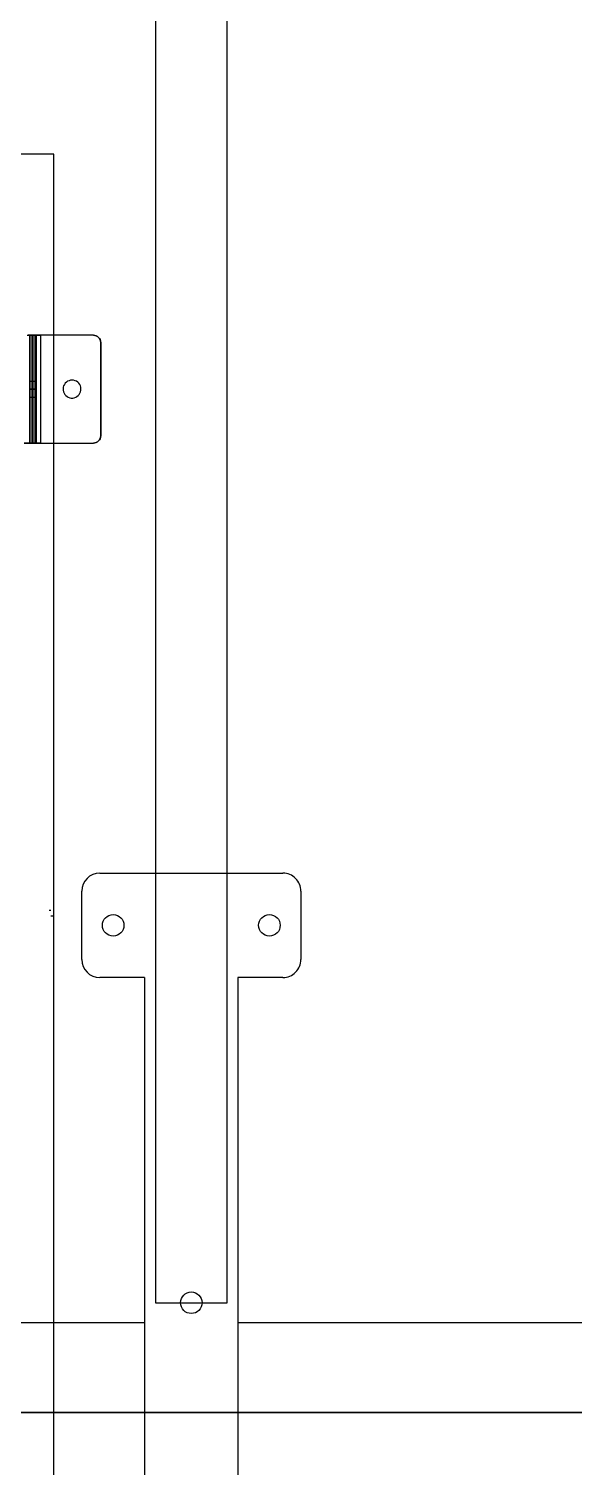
# Model space of a CAD drawing. Header units: millimetres. Extents: x 151130 to 215929, y 2134 to 34533.
# Drawn here: x 169913.6 to 170065.5, y 27518 to 27918.1 of the extents above; entities that cross this region are included whole.
import ezdxf

# ---------------------------------------------------------------- set-up
doc = ezdxf.new("R2010")
doc.units = ezdxf.units.MM
for name, color, linetype in [('2D', 7, 'Continuous'), ('MUEBLES', 8, 'Continuous'), ('OH CUBIERTA', 3, 'Continuous'), ('OH!-Furniture', 7, 'Continuous')]:
    doc.layers.add(name, color=color, linetype=linetype)

# ---------------------------------------------------------------- blocks, each defined once
blk = doc.blocks.new('CUR25.15070')
at = {"layer": 'OH CUBIERTA'}
blk.add_lwpolyline([(0, 0), (0, 700), (1500, 700), (1500, 0)], close=True, dxfattribs=at)
blk = doc.blocks.new('SP.LI.5LCD.140R')
at = {"layer": '2D'}
for p, q in [((25, 138), (25, -138)), ((126, -120.5), (145, -120.5)), ((121, -138), (121, -125.5)), ((150, -125.5), (150, -176.5)), ((121, -138), (-121, -138)), ((121, -164), (-121, -164)), ((25, -164), (25, -533)), ((121, -176.5), (121, -164)), ((145, -181.5), (126, -181.5))]:
    blk.add_line(p, q, dxfattribs=at)
for centre, major_axis, start_param, end_param in [((126, -125.5), (-3.54, 3.54), -0.785398, 0.785398), ((145, -125.5), (3.54, 3.54), 5.497787, 7.068583), ((135.5, -129.25), (-2.12, 2.12), -0.785398, 5.497787), ((30.5, -151), (-2.12, 2.12), -0.785398, 5.497787), ((135.5, -172.75), (-2.12, 2.12), -0.785398, 5.497787), ((126, -176.5), (3.54, 3.54), 2.356194, 3.926991), ((145, -176.5), (-3.54, 3.54), 2.356194, 3.926991)]:
    blk.add_ellipse(centre, major_axis=major_axis, ratio=1, start_param=start_param, end_param=end_param, dxfattribs=at)
blk = doc.blocks.new('GANCHO C DOBLE-flat-4')
at = {"layer": 'OH!-Furniture', "color": 2, "flags": 128}
for points in [[(-66.06, 462.82), (-66.06, 477.61), (-66.06, 478.38), (-66.06, 479.1), (-66.06, 479.74), (-66.06, 480.21), (-66.06, 480.52), (-66.06, 480.6), (-66.06, 480.71), (-66.06, 481.05)], [(-66.06, 481.32), (-66.06, 480.6), (-66.06, 479.99), (-66.06, 479.52), (-66.06, 479.22), (-66.06, 479.1), (-66.06, 478.99), (-66.06, 478.66), (-66.06, 478.19), (-66.06, 477.61), (-96.05, 477.61), (-96.05, 478.19), (-96.05, 478.66), (-96.05, 478.99), (-96.05, 479.1)], [(-96.05, 479.1), (-96.05, 479.22), (-96.05, 479.52), (-96.05, 479.99), (-96.05, 480.6), (-96.05, 481.32), (-96.05, 482.1), (-96.05, 481.55), (-96.05, 481.05), (-96.05, 480.71), (-96.05, 480.6), (-96.05, 480.52), (-96.05, 480.21), (-96.05, 479.74), (-96.05, 479.1), (-96.05, 478.38), (-96.05, 477.61), (-96.05, 462.82)], [(-83.32, 480.6), (-83.21, 480.6), (-82.87, 480.6), (-82.37, 480.6), (-81.76, 480.6), (-81.04, 480.6), (-80.35, 480.6), (-79.74, 480.6), (-79.24, 480.6), (-78.91, 480.6), (-78.8, 480.6), (-78.8, 479.1)], [(-78.91, 480.6), (-79.24, 480.6), (-79.74, 480.6), (-80.35, 480.6), (-81.04, 480.6), (-81.76, 480.6), (-82.37, 480.6), (-82.87, 480.6), (-83.21, 480.6), (-83.32, 480.6), (-83.32, 479.1)], [(-66.06, 479.99), (-96.05, 479.99)], [(-66.06, 479.74), (-96.05, 479.74)], [(-96.05, 478.66), (-66.06, 478.66)], [(-66.06, 462.82), (-66.06, 477.61), (-96.05, 477.61), (-96.05, 462.82)]]:
    blk.add_lwpolyline(points, dxfattribs=at)
for points in [[(-66.06, 480.6), (-96.05, 480.6)], [(-81.04, 479.1), (-81.04, 480.6)], [(-66.06, 479.1), (-96.05, 479.1)], [(-78.8, 479.1), (-78.91, 479.1), (-79.24, 479.1), (-79.74, 479.1), (-80.35, 479.1), (-81.04, 479.1), (-81.76, 479.1), (-82.37, 479.1), (-82.87, 479.1), (-83.21, 479.1), (-83.32, 479.1), (-83.21, 479.1), (-82.87, 479.1), (-82.37, 479.1), (-81.76, 479.1), (-81.04, 479.1), (-80.35, 479.1), (-79.74, 479.1), (-79.24, 479.1), (-78.91, 479.1), (-78.8, 479.1)], [(-78.55, 468.81), (-78.57, 469.23), (-78.69, 469.65), (-78.85, 470.03), (-79.1, 470.39), (-79.41, 470.7), (-79.74, 470.95), (-80.1, 471.14), (-80.52, 471.25), (-80.93, 471.31), (-81.35, 471.28), (-81.76, 471.2), (-82.18, 471.03), (-82.54, 470.81), (-82.85, 470.53), (-83.12, 470.2), (-83.32, 469.84), (-83.46, 469.45), (-83.54, 469.04), (-83.54, 468.59), (-83.46, 468.18), (-83.32, 467.79), (-83.12, 467.43), (-82.85, 467.09), (-82.54, 466.82), (-82.18, 466.59), (-81.76, 466.43), (-81.35, 466.34), (-80.93, 466.32), (-80.52, 466.37), (-80.1, 466.48), (-79.74, 466.68), (-79.41, 466.93), (-79.1, 467.23), (-78.85, 467.59), (-78.69, 467.98), (-78.57, 468.4), (-78.55, 468.81)], [(-78.55, 468.81), (-78.57, 469.23), (-78.69, 469.65), (-78.85, 470.03), (-79.1, 470.39), (-79.41, 470.7), (-79.74, 470.95), (-80.1, 471.14), (-80.52, 471.25), (-80.93, 471.31), (-81.35, 471.28), (-81.76, 471.2), (-82.18, 471.03), (-82.54, 470.81), (-82.85, 470.53), (-83.12, 470.2), (-83.32, 469.84), (-83.46, 469.45), (-83.54, 469.04), (-83.54, 468.59), (-83.46, 468.18), (-83.32, 467.79), (-83.12, 467.43), (-82.85, 467.09), (-82.54, 466.82), (-82.18, 466.59), (-81.76, 466.43), (-81.35, 466.34), (-80.93, 466.32), (-80.52, 466.37), (-80.1, 466.48), (-79.74, 466.68), (-79.41, 466.93), (-79.1, 467.23), (-78.85, 467.59), (-78.69, 467.98), (-78.57, 468.4), (-78.55, 468.81)], [(-94.05, 460.82), (-94.44, 460.85), (-94.83, 460.96), (-95.16, 461.16), (-95.47, 461.41), (-95.72, 461.71), (-95.91, 462.05), (-96.02, 462.43), (-96.05, 462.82), (-96.02, 462.43), (-95.91, 462.05), (-95.72, 461.71), (-95.47, 461.41), (-95.16, 461.16), (-94.83, 460.96), (-94.44, 460.85)], [(-94.05, 460.8), (-68.06, 460.8)], [(-66.06, 462.82), (-66.09, 462.43), (-66.2, 462.05), (-66.4, 461.71), (-66.65, 461.41), (-66.95, 461.16), (-67.28, 460.96), (-67.67, 460.85), (-68.06, 460.82), (-67.67, 460.85), (-67.28, 460.96), (-66.95, 461.16), (-66.65, 461.41), (-66.4, 461.71), (-66.2, 462.05), (-66.09, 462.43)]]:
    blk.add_lwpolyline(points, close=True, dxfattribs=at)
blk = doc.blocks.new('1000 DOBLE')
at = {"layer": 'OH!-Furniture', "color": 2}
blk.add_blockref('GANCHO C DOBLE-flat-4', (1209.6, -113.6), dxfattribs=at)
blk = doc.blocks.new('UNION 700')
at = {"layer": 'OH!-Furniture', "color": 4}
for p, q in [((-361.01, 202.39), (-361.01, 202.67)), ((-361.01, 202.23), (-361.01, 202.39)), ((-361.01, 202.16), (-361.01, 202.23))]:
    blk.add_line(p, q, dxfattribs=at)
blk.add_lwpolyline([(-850.66, 201.37), (-150.66, 201.37), (-150.66, 438.74), (-850.66, 438.74)], close=True, dxfattribs=at)
at = {"layer": 'OH!-Furniture', "color": 4, "flags": 128}
blk.add_lwpolyline([(-362.48, 202.16), (-362.48, 201.37)], dxfattribs=at)
blk = doc.blocks.new('B4')
at = {"layer": 'MUEBLES'}
blk.add_lwpolyline([(-1469.5, -864), (-55.5, -864), (-55.5, -844), (-1469.5, -844)], close=True, dxfattribs=at)
blk.add_blockref('SP.LI.5LCD.140R', (-1500, -703))
at = {"layer": 'OH CUBIERTA'}
for p in [(-3000, -1400), (-1500, -1400)]:
    blk.add_blockref('CUR25.15070', p, dxfattribs=at)
at = {"layer": 'OH!-Furniture'}
for name, p in [('1000 DOBLE', (-2343.89, -1176)), ('UNION 700', (-999.34, -1017.06))]:
    blk.add_blockref(name, p, dxfattribs=at)

msp = doc.modelspace()

# ---------------------------------------------------------------- block references
at = {"color": 5, "rotation": 90}
msp.add_blockref('B4', (169104.88, 29033.22), dxfattribs=at)

doc.saveas('drawing.dxf')
